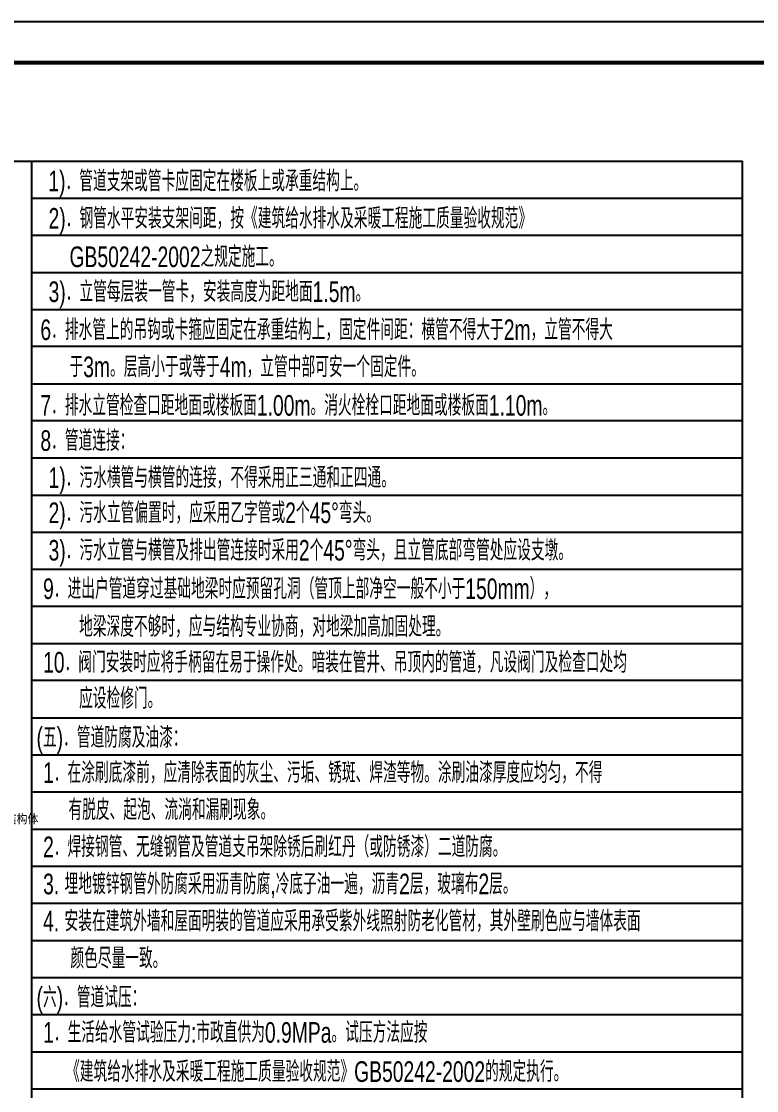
# Model space of a CAD drawing. Extents: x 13158459 to 15902229, y -1299598 to 28366.
# Drawn here: x 14062224 to 14080047, y -166773 to -140843 of the extents above; entities that cross this region are included whole.
import ezdxf
from ezdxf import colors
from ezdxf.entities.mleader import LeaderData, LeaderLine
from ezdxf.math import Vec2, Vec3

# ---------------------------------------------------------------- set-up
doc = ezdxf.new("R2010")
doc.units = 0
doc.header["$LTSCALE"] = 1000
doc.header["$MEASUREMENT"] = 0
for name, color, linetype in [('JZ_0', 7, 'Continuous'), ('JZ_TEXT', 42, 'Continuous'), ('TK', 4, 'Continuous')]:
    doc.layers.add(name, color=color, linetype=linetype)
doc.styles.add('DXF', font='ros.shx', dxfattribs={"width": 0.7, "bigfont": 'hzs.shx'})
doc.styles.add('标题文字', font='txt.shx', dxfattribs={"bigfont": 'hztxt.shx'})

# ---------------------------------------------------------------- blocks, each defined once
blk = doc.blocks.new('GeYuanFrame_32712470', base_point=(20.09, 4.53))
at = {"layer": 'TK'}
blk.add_lwpolyline([(20.09, 4.53), (20.09, 598.53), (861.09, 598.53), (861.09, 4.53)], close=True, dxfattribs=at)
at = {"layer": 'TK', "const_width": 1}
blk.add_lwpolyline([(45.09, 588.53), (851.09, 588.53), (851.09, 14.53), (45.09, 14.53)], close=True, dxfattribs=at)
blk = doc.blocks.new('抗震大样2')
at = {"color": 4}
ml = blk.add_multileader_mtext('Standard', dxfattribs=at)
ml.set_content('{\\fFangSong_GB2312|b0|i0|c134|p49;\\W0.9;结构体}', color=4, style='标题文字')
ml.set_leader_properties()
ml.build(insert=Vec2(0, 0))
ml.multileader.update_dxf_attribs({"dogleg_length": 0.36, "arrow_head_size": 123.1})
ctx = ml.context
ctx.base_point, ctx.char_height, ctx.arrow_head_size, ctx.landing_gap_size, ctx.plane_origin = Vec3(9830.4, -102.5), 307.714, 123.1, 49.8, Vec3(8938.5, 909.7)
notes = []
notes.append((ctx, [(0, (1, 1, 0), (9733.9, -102.5), (1, 0), 96.5, [(0, [(9016.9, 1040.6)], 0, [])])]))
ctx.mtext.insert, ctx.mtext.width, ctx.mtext.flow_direction = Vec3(9880.3, 61.6), 1718.781, 5
for ctx, leaders in notes:
    for number, flags, end, landing, length, lines in leaders:
        leader = LeaderData()
        leader.index, (leader.has_last_leader_line, leader.has_dogleg_vector, leader.attachment_direction) = number, flags
        leader.last_leader_point, leader.dogleg_vector, leader.dogleg_length = Vec3(end), Vec3(landing), length
        for number, points, colour, breaks in lines:
            line = LeaderLine()
            line.index, line.vertices, line.color, line.breaks = number, Vec3.list(points), colors.encode_raw_color(colour), breaks
            leader.lines.append(line)
        ctx.leaders.append(leader)

msp = doc.modelspace()

# ---------------------------------------------------------------- linework, layer by layer
at = {"layer": 'JZ_0', "color": 8}
for p, q in [((14027008, -144229.8), (14079707.3, -144229.8)), ((14062474.3, -192617.9), (14062474.3, -144229.8)), ((14079707.3, -192617.9), (14079707.3, -144229.8)), ((14062474.3, -145129.8), (14079707.3, -145129.8)), ((14062474.3, -146029.8), (14079707.3, -146029.8)), ((14062474.3, -146929.8), (14079707.3, -146929.8)), ((14062474.3, -147829.8), (14079707.3, -147829.8)), ((14079707.3, -148729.8), (14062474.3, -148729.8)), ((14062474.3, -149629.8), (14079707.3, -149629.8)), ((14079707.3, -150529.8), (14062474.3, -150529.8)), ((14062474.3, -151429.8), (14079707.3, -151429.8)), ((14062474.3, -152329.8), (14079707.3, -152329.8)), ((14062474.3, -153229.8), (14079707.3, -153229.8)), ((14062474.3, -154129.8), (14079707.3, -154129.8)), ((14079707.3, -155029.8), (14062474.3, -155029.8)), ((14062474.3, -155929.8), (14079707.3, -155929.8)), ((14079707.3, -156829.8), (14062474.3, -156829.8)), ((14062474.3, -157729.8), (14079707.3, -157729.8)), ((14062474.3, -158629.8), (14079707.3, -158629.8)), ((14062474.3, -159529.8), (14079707.3, -159529.8)), ((14062474.3, -160429.8), (14079707.3, -160429.8)), ((14062474.3, -161329.8), (14079707.3, -161329.8)), ((14062474.3, -162229.8), (14079707.3, -162229.8)), ((14062474.3, -163129.8), (14079707.3, -163129.8)), ((14062474.3, -164029.8), (14079707.3, -164029.8)), ((14062474.3, -164929.8), (14079707.3, -164929.8)), ((14062474.3, -165829.8), (14079707.3, -165829.8)), ((14062474.3, -166729.8), (14079707.3, -166729.8))]:
    msp.add_line(p, q, dxfattribs=at)

# ---------------------------------------------------------------- block references
for name, p, xscale, yscale, zscale in [('GeYuanFrame_32712470', (14024508, -200243.1), 100, 100, 100), ('抗震大样2', (14054926.2, -160121.3), 0.7, 0.7, 0.7)]:
    msp.add_blockref(name, p, dxfattribs=dict(xscale=xscale, yscale=yscale, zscale=zscale))

# ---------------------------------------------------------------- texts
at = {"layer": 'JZ_TEXT', "style": 'DXF', "width": 0.7}
for s, p in [('1)．管道支架或管卡应固定在楼板上或承重结构上。', (14062877.8, -144964.8)), ('2)．钢管水平安装支架间距，按《建筑给水排水及采暖工程施工质量验收规范》', (14062883.1, -145868.5)), ('GB50242-2002之规定施工。', (14063390.8, -146801.8)), ('3)．立管每层装一管卡，安装高度为距地面1.5m。', (14062883.1, -147649.6)), ('6．排水管上的吊钩或卡箍应固定在承重结构上，固定件间距：横管不得大于2m，立管不得大', (14062684.6, -148571.1)), ('于3m。层高小于或等于4m，立管中部可安一个固定件。', (14063390.8, -149470.5)), ('7．排水立管检查口距地面或楼板面1.00m。消火栓栓口距地面或楼板面1.10m。', (14062684.6, -150405.4)), ('8．管道连接：', (14062684.6, -151258.2)), ('1)．污水横管与横管的连接，不得采用正三通和正四通。', (14062883.1, -152157.1)), ('2)．污水立管偏置时，应采用乙字管或2个45%%d弯头。', (14062883.1, -153010.2)), ('3)．污水立管与横管及排出管连接时采用2个45%%d弯头，且立管底部弯管处应设支墩。', (14062883.1, -153918.4)), ('9．进出户管道穿过基础地梁时应预留孔洞（管顶上部净空一般不小于150mm），', (14062750.1, -154851.5)), ('地梁深度不够时，应与结构专业协商，对地梁加高加固处理。', (14063622.9, -155770.2)), ('10．阀门安装时应将手柄留在易于操作处。暗装在管井、吊顶内的管道，凡设阀门及检查口处均', (14062750.1, -156635.7)), ('应设检修门。 ', (14063622.9, -157510.2)), ('(五)．管道防腐及油漆：', (14062591.5, -158459.6)), ('1．在涂刷底漆前，应清除表面的灰尘、污垢、锈斑、焊渣等物。涂刷油漆厚度应均匀，不得', (14062750.1, -159311.7)), ('有脱皮、起泡、流淌和漏刷现象。', (14063365, -160211.7)), ('2．焊接钢管、无缝钢管及管道支吊架除锈后刷红丹（或防锈漆）二道防腐。', (14062750.1, -161111.7)), ('3. 埋地镀锌钢管外防腐采用沥青防腐,冷底子油一遍，沥青2层，玻璃布2层。', (14062750.1, -162011.7)), ('4. 安装在建筑外墙和屋面明装的管道应采用承受紫外线照射防老化管材，其外壁刷色应与墙体表面', (14062750.1, -162911.7)), ('颜色尽量一致。', (14063412.7, -163811.7)), ('(六)．管道试压：', (14062591.5, -164759.6)), ('1．生活给水管试验压力:市政直供为0.9MPa。试压方法应按', (14062750.1, -165611.7)), ('《建筑给水排水及采暖工程施工质量验收规范》GB50242-2002的规定执行。', (14063307.9, -166561.3))]:
    msp.add_text(s, height=500, dxfattribs=at).set_placement(p)

doc.saveas('drawing.dxf')
